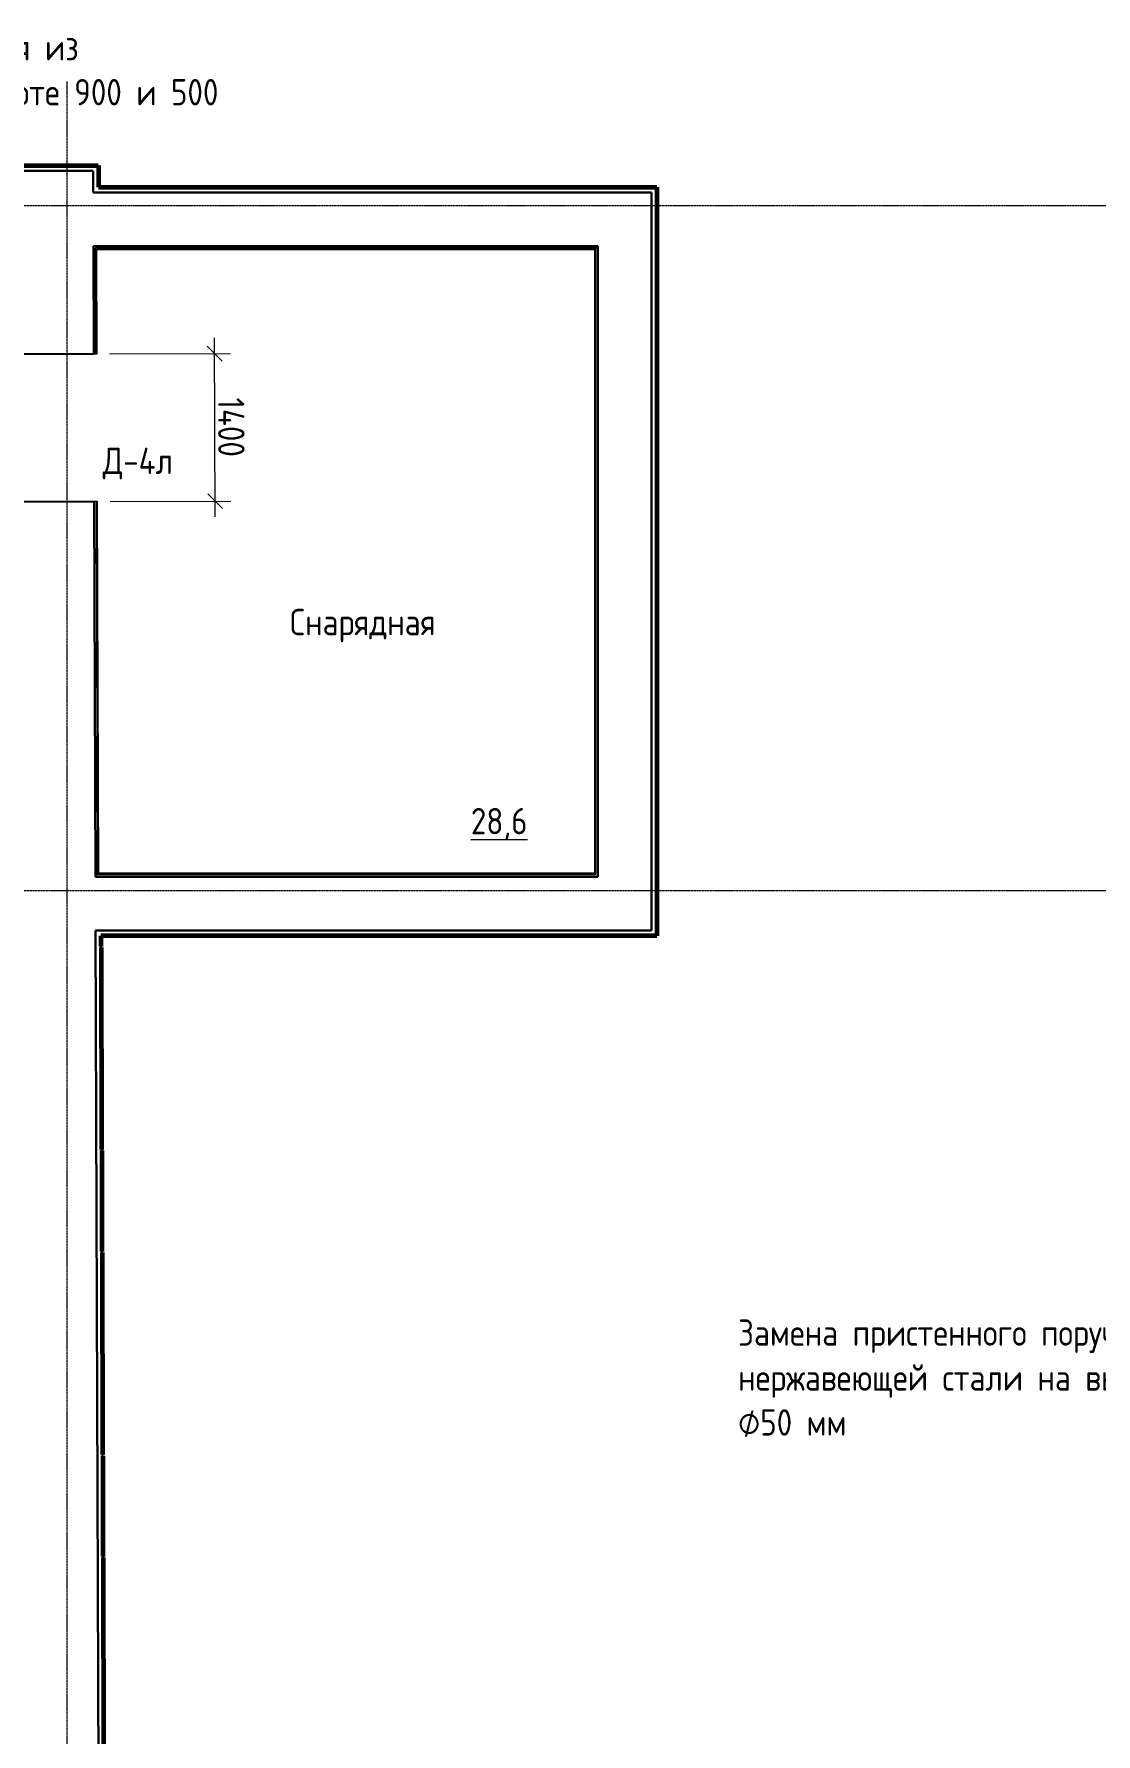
# Model space of a CAD drawing. Header units: millimetres. Extents: x 504091 to 2165846, y 135022 to 442887.
# Drawn here: x 598335 to 608411, y 226294 to 242427 of the extents above; entities that cross this region are included whole.
import ezdxf

# ---------------------------------------------------------------- set-up
doc = ezdxf.new("R2010")
doc.units = ezdxf.units.MM
for name, pattern in [('( Hidden )', [0.375, 0.25, -0.125]), ('ADSK_Линия сетки', [25, 20, -2.5, 0, -2.5]), ('DASHED', [7, 5, -2, 0]), ('осеваяX2', [4, 2.5, -0.5, 0.5, -0.5])]:
    doc.linetypes.add(name, pattern=pattern)
doc.layers.get('Defpoints').update_dxf_attribs({"color": 255})
doc.layers.add('!Defpoints', color=255, linetype='Continuous', lineweight=5, plot=False)
for name, color, linetype, lineweight in [('Аннотация', 7, 'Continuous', 9), ('ГИ', 204, 'DASHED', 70), ('Марки дверей', 7, 'Continuous', 20), ('Марки помещений', 7, 'Continuous', 20), ('Оси', 165, 'осеваяX2', 13), ('размеры', 7, 'Continuous', 9), ('Стены несущие', 7, 'Continuous', 30), ('Стены отделка', 7, 'Continuous', 30), ('Стены штриховка', 7, 'Continuous', 18)]:
    doc.layers.add(name, color=color, linetype=linetype, lineweight=lineweight)
doc.layers.add('Штриховка', color=252, linetype='Continuous')
doc.styles.add('GOST Common_1', font='GOST_Common.ttf', dxfattribs={"width": 0.9, "height": 250})
doc.styles.add('GOST Common_2', font='GOST_Common.ttf', dxfattribs={"width": 0.9, "height": 200})
doc.dimstyles.new('ADSK_Основной_2_5_мм_Округление_до_1_мм', dxfattribs={"dimscale": 304.8, "dimtxt": 251.428749, "dimasz": 0.463911, "dimexe": 0.492126, "dimexo": 0.492126, "dimgap": 0.098425, "dimtad": 1, "dimdec": 0, "dimdsep": 46, "dimtxsty": 'GOST Common_1', "dimblk1": 'OBLIQUE', "dimblk2": 'OBLIQUE', "dimsah": 1, "dimcen": 0.09, "dimdle": 0.492126, "dimazin": 2, "dimtfac": 1, "dimtdec": 4, "dimtix": 1, "dimtmove": 0, "dimatfit": 3, "dimfxl": 0, "dimtvp": 1, "dimtolj": 1, "dimtzin": 0, "dimlwd": 20, "dimlwe": 20, "dimarcsym": 0})

# ---------------------------------------------------------------- blocks, each defined once
blk = doc.blocks.new('_Oblique')
at = {"color": 0, "linetype": 'ByBlock', "lineweight": -2}
blk.add_line((-0.5, -0.5), (0.5, 0.5), dxfattribs=at)
blk = doc.blocks.new('*D498')
at = {"layer": 'Defpoints', "color": 0, "lineweight": 20, "transparency": 16777216}
for p in [(598902, 239390), (600050, 239394), (598907, 237990)]:
    blk.add_point(p, dxfattribs=at)
at = {"layer": 'размеры', "color": 0, "lineweight": 20, "transparency": 16777216}
for p, q in [((600055, 237844), (600049, 239544)), ((599052, 239391), (600200, 239395)), ((599057, 237991), (600204, 237995))]:
    blk.add_line(p, q, dxfattribs=at)
at = {"layer": 'размеры', "color": 0, "lineweight": 20, "transparency": 16777216, "xscale": 141.4, "yscale": 141.4, "zscale": 141.4}
for p, rotation in [((600050, 239394), 90.18900695167592), ((600054, 237994), 270.1890069516759)]:
    blk.add_blockref('_Oblique', p, dxfattribs=dict(at, rotation=rotation))
at = {"layer": 'размеры', "color": 0, "lineweight": 20, "transparency": 16777216, "insert": (600207, 238695), "char_height": 250, "width": 726.16, "attachment_point": 5, "rotation": 270.189, "style": 'GOST Common_1'}
blk.add_mtext('\\A1;1400', dxfattribs=at)
blk = doc.blocks.new('оси')
at = {"layer": 'Оси', "linetype": 'ADSK_Линия сетки'}
for p, q in [((37050, -2196.5), (37050, 46378)), ((-3614.3, 45200), (62615.4, 45200)), ((-3614.3, 38700), (62615.4, 38700))]:
    blk.add_line(p, q, dxfattribs=at)

msp = doc.modelspace()

# ---------------------------------------------------------------- linework, layer by layer
at = {"layer": '!Defpoints', "color": 2, "lineweight": 20}
msp.add_lwpolyline([(613421.6646, 218584.8405), (606766.7913, 218584.8405), (606766.7913, 218454.8405), (599021.1136, 218454.8405), (598970.5919, 233869.9907), (604245.6676, 233869.9907), (604245.6676, 240973.5225), (598946.8288, 240973.5225), (598946.3857, 241179.162), (585852.3341, 241150.9484), (585852.3341, 218416.0475), (571508.6963, 218416.0475)], dxfattribs=at)
at = {"layer": 'ГИ', "linetype": '( Hidden )', "lineweight": 60, "ltscale": 20}
msp.add_lwpolyline([(561122.148, 225839.1126), (561122.148, 241164.6667), (571393.465, 241086.4776), (571508.6963, 218416.0475), (585852.3341, 218416.0475), (585852.3341, 241150.9484), (598946.1505, 241179.1615), (598946.8288, 240973.5225), (604245.6676, 240973.5225), (604245.6676, 233869.9907), (598970.5919, 233869.9907), (599021.1136, 218454.8405), (606766.7913, 218454.8405), (606766.7913, 218584.8405), (613421.6646, 218584.8405), (613350.8155, 241332.3278), (623406.8071, 241332.3278), (623695.1603, 205962.9513), (617416.4749, 205962.9513), (617419.2163, 205712.9513)], dxfattribs=at)
at = {"layer": 'Стены несущие'}
for p, q in [((598896.4805, 241128.9482), (588255.9435, 241106.1949)), ((598897.1582, 240923.5225), (598896.4805, 241128.9482)), ((604195.6676, 240923.5225), (598897.1582, 240923.5225)), ((604195.6676, 233919.9907), (604195.6676, 240923.5225)), ((598898.8405, 240413.5225), (603685.6676, 240413.5225)), ((598898.8405, 240413.5225), (598902.216, 239390.2844)), ((603685.6676, 240413.5225), (603685.6676, 234429.9907)), ((598182.2199, 239387.9093), (598902.216, 239390.2844)), ((598906.8343, 237990.2921), (598186.8382, 237987.9169)), ((598906.8343, 237990.2921), (598918.5791, 234429.9907)), ((603685.6676, 234429.9907), (598918.5791, 234429.9907)), ((598971.4429, 218404.8405), (598920.2614, 233919.9907)), ((598920.2614, 233919.9907), (604195.6676, 233919.9907))]:
    msp.add_line(p, q, dxfattribs=at)
at = {"layer": 'Стены отделка', "lineweight": 9}
for p, q in [((598898.8405, 240413.5225), (598898.8405, 240393.5225)), ((603675.6676, 240393.5225), (598918.9066, 240393.5225)), ((603665.6676, 234449.9907), (603665.6676, 240413.5225)), ((603675.6676, 240393.5225), (603675.6676, 240413.5225)), ((598934.2158, 239390.39), (598930.9463, 240381.5225)), ((598930.9463, 240381.5225), (603653.6676, 240381.5225)), ((603653.6676, 240381.5225), (603653.6676, 234461.9907)), ((598902.216, 239390.2844), (598934.2158, 239390.39)), ((598938.8341, 237990.3976), (598906.8343, 237990.2921)), ((598950.4737, 234461.9907), (598938.8341, 237990.3976)), ((598918.5157, 234449.1987), (598938.5156, 234449.2647)), ((598918.5791, 234449.9907), (598918.5791, 234429.9907)), ((598918.5791, 234449.9907), (603665.6676, 234449.9907)), ((598938.5156, 234449.2647), (598938.5132, 234449.9907)), ((603653.6676, 234461.9907), (598950.4737, 234461.9907)), ((603665.6676, 234429.9907), (603665.6676, 234431.2108)), ((603665.6676, 234431.2108), (603685.6676, 234431.2108))]:
    msp.add_line(p, q, dxfattribs=at)
at = {"layer": 'Стены штриховка'}
for p, q in [((598922.2159, 239390.3504), (598918.9066, 240393.5225)), ((598932.2158, 239390.3834), (598928.9397, 240383.5225)), ((598928.9397, 240383.5225), (603655.6676, 240383.5225)), ((603655.6676, 240383.5225), (603655.6676, 234459.9907)), ((598938.5132, 234449.9907), (598926.8342, 237990.358)), ((598948.4803, 234459.9907), (598936.8341, 237990.391)), ((603655.6676, 234459.9907), (598948.4803, 234459.9907))]:
    msp.add_line(p, q, dxfattribs=at)

# ---------------------------------------------------------------- block references
at = {"layer": 'Штриховка'}
msp.add_blockref('оси', (561599.5026, 195598.5225), dxfattribs=at)

# ---------------------------------------------------------------- texts
at = {"layer": 'Аннотация', "lineweight": 9, "char_height": 250, "attachment_point": 1, "line_spacing_factor": 1.022766, "style": 'GOST Common_2'}
for s, insert, width in [('\\pt360,720,1080,1440,1800,2160,2520,2880,3240,3600,3960,4320,4680,5040,5400,5760,6120,6480,6840,7200,7560,7920,8280,8640,9000,9360,9720,10080,10440,10800,11160,11520;Замена пристенного поручня из нержавеющей стали на высоте 900 и 500 мм, ⌀50 мм', (594396.833, 242426.2452), 6233.4), ('\\pt360,720,1080,1440,1800,2160,2520,2880,3240,3600,3960,4320,4680,5040,5400,5760,6120,6480,6840,7200,7560,7920,8280,8640,9000,9360,9720,10080,10440,10800,11160,11520;Замена пристенного поручня из нержавеющей стали на высоте 900 мм, ⌀50 мм', (605015.619, 230228.0082), 5494.5)]:
    msp.add_mtext(s, dxfattribs=dict(at, insert=insert, width=width))
at = {"layer": 'Марки дверей', "lineweight": 9, "insert": (599320.2614, 238350.5004), "char_height": 250, "width": 708.3, "attachment_point": 5, "line_spacing_factor": 1.022766, "style": 'GOST Common_2'}
msp.add_mtext('\\pt450,900,1350,1800,2250,2700,3150,3600,4050,4500,4950,5400,5850,6300,6750,7200,7650,8100,8550,9000,9450,9900,10350,10800,11250,11700,12150,12600,13050,13500,13950,14400;Д-4л', dxfattribs=at)
at = {"layer": 'Марки помещений', "lineweight": 9, "char_height": 250, "attachment_point": 5, "line_spacing_factor": 1.022766, "style": 'GOST Common_2'}
for s, insert, width in [('\\pt450,900,1350,1800,2250,2700,3150,3600,4050,4500,4950,5400,5850,6300,6750,7200,7650,8100,8550,9000,9450,9900,10350,10800,11250,11700,12150,12600,13050,13500,13950,14400;Снарядная', (601454.6053, 236812.221), 1488.6), ('\\pt450,900,1350,1800,2250,2700,3150,3600,4050,4500,4950,5400,5850,6300,6750,7200,7650,8100,8550,9000,9450,9900,10350,10800,11250,11700,12150,12600,13050,13500,13950,14400;{\\L28,6}', (602749.0674, 234928.2642), 566.1)]:
    msp.add_mtext(s, dxfattribs=dict(at, insert=insert, width=width))

# ---------------------------------------------------------------- dimensions: what is measured, and where the dimension line sits
at = {"layer": 'размеры', "lineweight": 20}
dim = msp.add_linear_dim(base=(600049.8232, 239394.0702), p1=(598906.8343, 237990.2921), p2=(598902.216, 239390.2844), angle=270.18900695, dimstyle='ADSK_Основной_2_5_мм_Округление_до_1_мм', override={"dimpost": '<>', "dimfxl": 1400}, dxfattribs=at)
dim.commit()
dim.dimension.update_dxf_attribs({"geometry": '*D498', "text_midpoint": (600207.1315, 238694.5853)})

doc.saveas('drawing.dxf')
